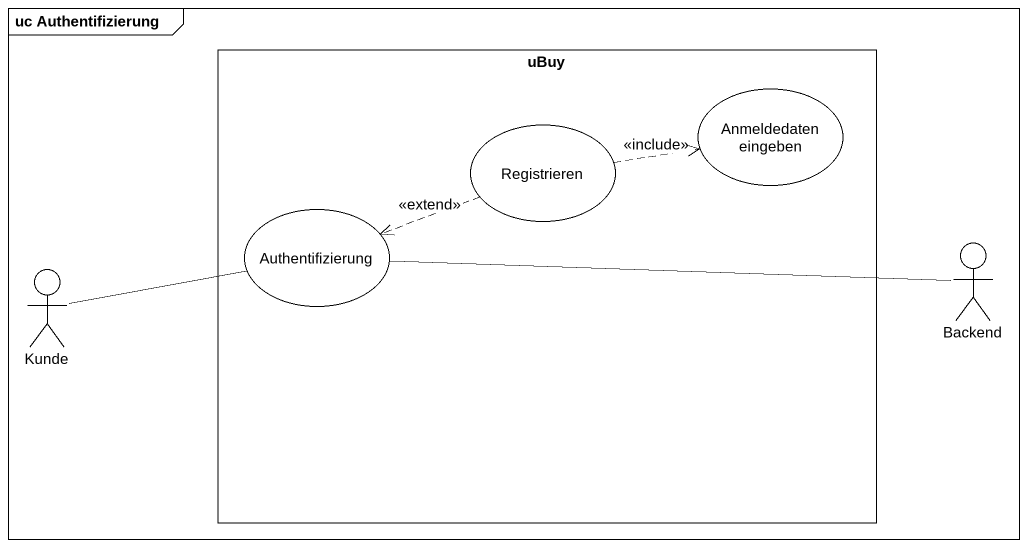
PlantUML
@startuml
mainframe uc Authentifizierung
rectangle uBuy {
  usecase Registrieren
  usecase "Anmeldedaten eingeben" as Anmeldedaten_eingeben
  usecase Authentifizierung
}
actor Kunde
actor Backend
Registrieren .right.> Anmeldedaten_eingeben : <<include>>
Registrieren .left.> Authentifizierung : <<extend>>
Authentifizierung -right- Backend
Kunde -right- Authentifizierung
@enduml
